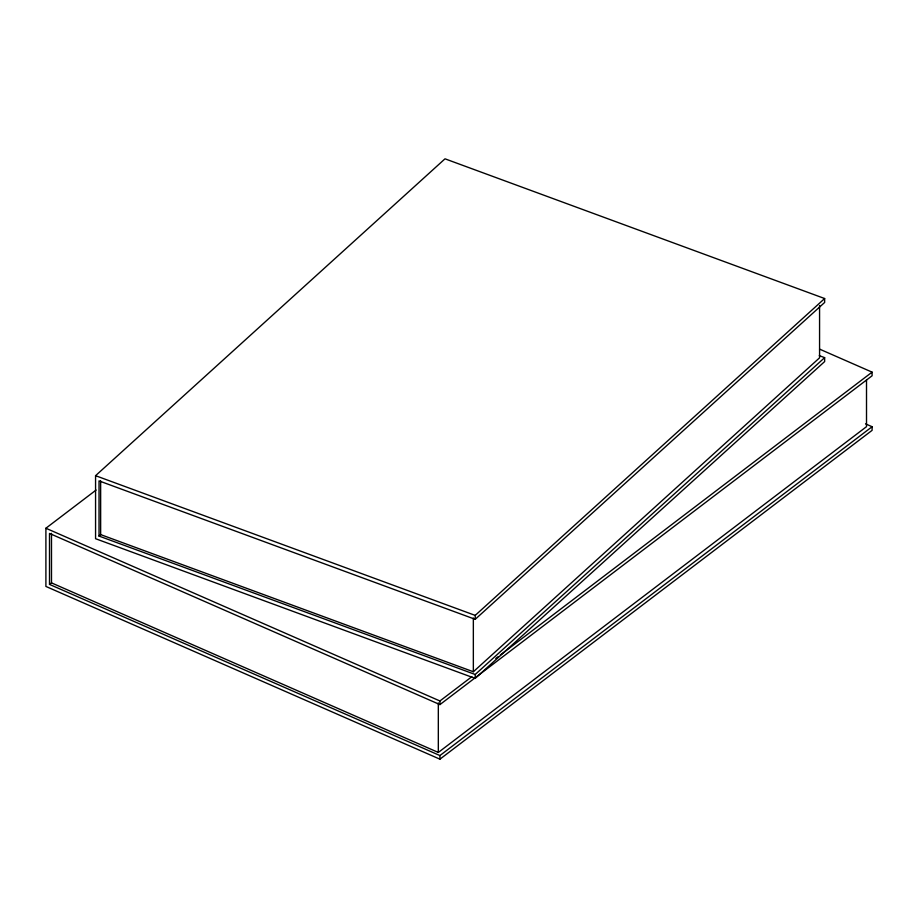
<?xml version="1.0" encoding="UTF-8"?>
<svg xmlns="http://www.w3.org/2000/svg" width="918" height="918" viewBox="0 0 918 918"><rect width="100%" height="100%" fill="white"/><g stroke="black" fill="none" stroke-linecap="round" stroke-linejoin="round"><path stroke-width="1.38" d="M824.651 357.641L824.651 361.566L475.203 678.413L95.564 538.705L95.564 475.685L445.012 158.825L824.651 298.534L824.651 302.458L475.203 619.317L99.029 480.883L99.029 536.066L475.203 674.489L824.651 357.641L819.269 355.656M99.029 536.066L100.647 534.597L100.647 480.837M475.203 619.317L475.203 615.393L824.651 298.534M100.647 534.597L473.344 671.758L819.567 357.825L819.567 305.476M865.536 423.852L872.1 426.721L872.1 430.347L439.929 759.175L45.9 586.441L45.9 528.24L96.069 490.063M872.1 426.721L439.929 755.548L49.503 584.399L51.488 582.873L51.488 533.347M49.503 584.399L49.503 533.438L439.929 704.599L439.929 700.973L471.863 676.681M495.8 658.458L498.084 656.726M500.367 654.982L872.1 372.146L819.567 349.115M439.929 704.599L872.1 375.772L872.1 372.146M51.488 582.873L438.322 752.45L866.512 426.663L866.512 379.96M95.564 475.685L475.203 615.393M45.9 528.24L439.929 700.973M475.203 674.489L475.203 678.413M473.344 617.998L473.344 671.758M439.929 755.548L439.929 759.175M438.322 702.913L438.322 752.45"/></g></svg>
